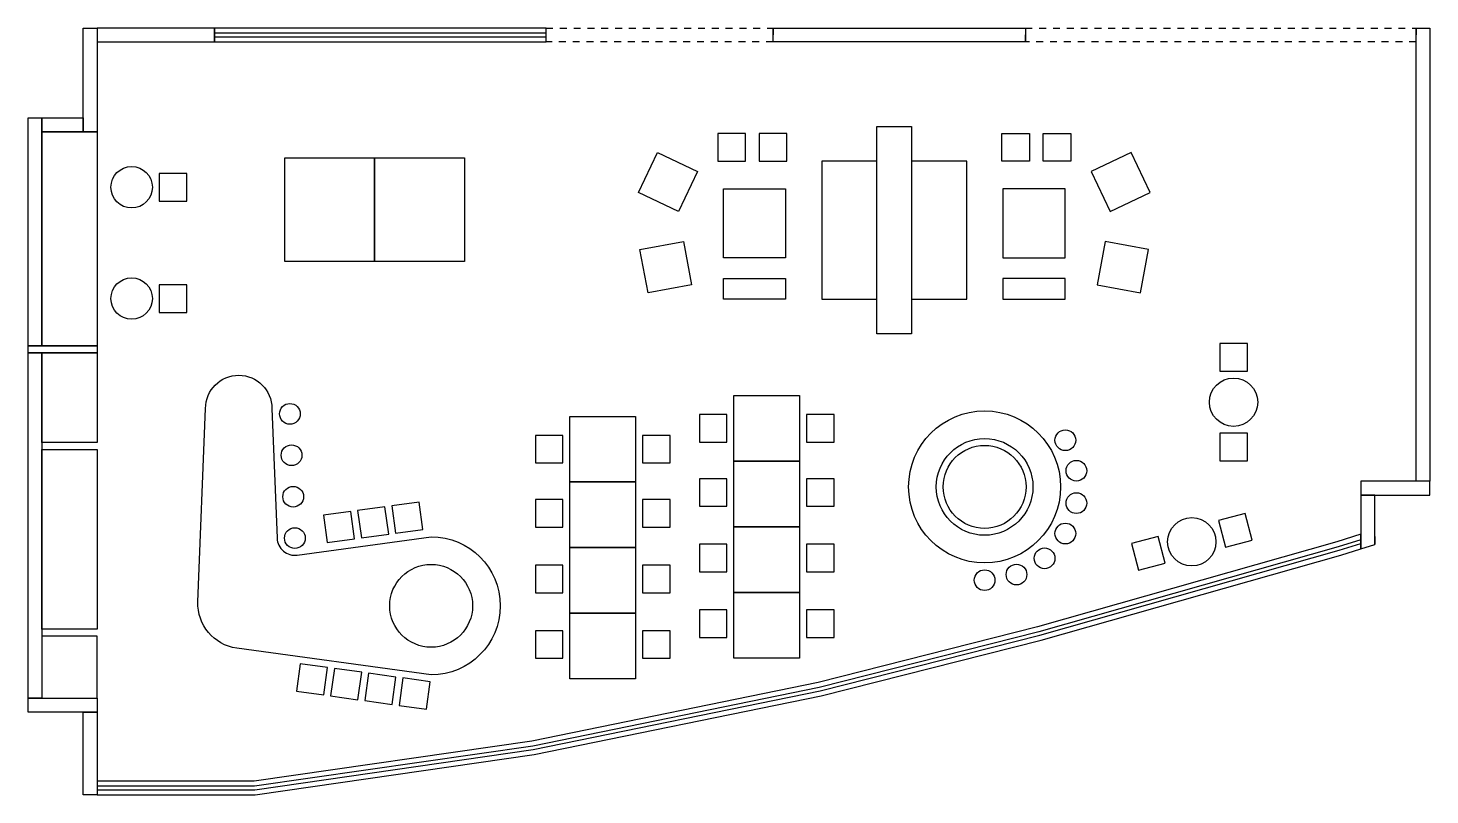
# Model space of a CAD drawing. Header units: metres. Extents: x -62 to -41.7, y -0.5 to 10.6.
import ezdxf

# ---------------------------------------------------------------- set-up
doc = ezdxf.new("R2010")
doc.units = ezdxf.units.M
doc.linetypes.add('Dashed', pattern=[0.01, 0.005, -0.005])
for name, color, linetype, true_color in [('墙体', 1, 'Continuous', 0xff0000), ('桌子', 100, 'Continuous', 0x00ff32), ('椅子', 160, 'Continuous', 0x004cff), ('玻璃', 4, 'Continuous', 0x00ffe7)]:
    doc.layers.add(name, color=color, linetype=linetype, true_color=true_color)
doc.layers.add('虚线', color=7, linetype='Dashed')

msp = doc.modelspace()

# ---------------------------------------------------------------- linework, layer by layer
at = {"layer": '墙体'}
for points in [[(-60.972, 10.584), (-60.972, 9.084), (-61.172, 9.084), (-61.172, 10.584)], [(-59.272, 10.384), (-59.272, 10.584), (-60.972, 10.584), (-60.972, 10.384)], [(-59.272, 10.384), (-54.472, 10.384), (-54.472, 10.584), (-59.272, 10.584)], [(-47.532, 10.384), (-51.186, 10.384), (-51.186, 10.584), (-47.532, 10.584)], [(-41.875, 10.584), (-41.675, 10.584), (-41.675, 4.025), (-41.875, 4.025)], [(-61.772, 9.284), (-61.772, 5.984), (-61.972, 5.984), (-61.972, 9.284)], [(-61.172, 9.084), (-61.772, 9.084), (-61.772, 9.284), (-61.172, 9.284)], [(-61.972, 5.984), (-60.972, 5.984), (-60.972, 5.884), (-61.972, 5.884)], [(-61.972, 5.884), (-61.772, 5.884), (-61.772, 0.884), (-61.972, 0.884)], [(-41.675, 4.025), (-42.675, 4.025), (-42.675, 3.825), (-41.675, 3.825)], [(-42.675, 3.825), (-42.675, 3.048), (-42.475, 3.111), (-42.475, 3.825)], [(-42.675, 3.048), (-42.675, 3.257), (-43.024, 3.147), (-47.357, 1.919), (-50.534, 1.113), (-54.679, 0.265), (-58.697, -0.316), (-60.972, -0.316), (-60.972, -0.516), (-58.682, -0.516), (-54.645, 0.068), (-50.49, 0.918), (-47.305, 1.726), (-42.966, 2.955)], [(-61.972, 0.884), (-60.972, 0.884), (-60.972, 0.684), (-61.972, 0.684)], [(-60.972, 0.684), (-60.972, -0.516), (-61.172, -0.516), (-61.172, 0.684)]]:
    msp.add_lwpolyline(points, close=True, dxfattribs=at)
msp.add_lwpolyline([(-42.475, 3.225), (-42.475, 3.111)], dxfattribs=at)
for centre in [(-48.123, 3.943), (-56.136, 2.222)]:
    msp.add_circle(centre, 0.6, dxfattribs=at)
at = {"layer": '桌子'}
for p, q in [((-59.513, 2.281), (-59.401, 5.078)), ((-58.441, 5.078), (-58.366, 3.201)), ((-58.074, 2.956), (-56.136, 3.222)), ((-56.136, 1.222), (-58.95, 1.608))]:
    msp.add_line(p, q, dxfattribs=at)
for points in [[(-49.681, 9.158), (-49.181, 9.158), (-49.181, 6.158), (-49.681, 6.158)], [(-58.255, 8.705), (-56.955, 8.705), (-56.955, 7.205), (-58.255, 7.205)], [(-56.955, 8.705), (-55.655, 8.705), (-55.655, 7.205), (-56.955, 7.205)], [(-51.905, 8.256), (-51.005, 8.256), (-51.005, 7.256), (-51.905, 7.256)], [(-46.957, 8.256), (-47.857, 8.256), (-47.857, 7.256), (-46.957, 7.256)], [(-51.905, 6.958), (-51.005, 6.958), (-51.005, 6.658), (-51.905, 6.658)], [(-46.957, 6.958), (-47.857, 6.958), (-47.857, 6.658), (-46.957, 6.658)], [(-61.772, 5.884), (-60.972, 5.884), (-60.972, 4.584), (-61.772, 4.584)], [(-51.753, 5.264), (-50.803, 5.264), (-50.803, 4.314), (-51.753, 4.314)], [(-54.127, 4.964), (-53.177, 4.964), (-53.177, 4.014), (-54.127, 4.014)], [(-60.972, 4.484), (-60.972, 1.884), (-61.772, 1.884), (-61.772, 4.484)], [(-51.753, 4.314), (-50.803, 4.314), (-50.803, 3.364), (-51.753, 3.364)], [(-54.127, 4.014), (-53.177, 4.014), (-53.177, 3.064), (-54.127, 3.064)], [(-51.753, 3.364), (-50.803, 3.364), (-50.803, 2.414), (-51.753, 2.414)], [(-54.127, 3.064), (-53.177, 3.064), (-53.177, 2.114), (-54.127, 2.114)], [(-51.753, 2.414), (-50.803, 2.414), (-50.803, 1.464), (-51.753, 1.464)], [(-54.127, 2.114), (-53.177, 2.114), (-53.177, 1.164), (-54.127, 1.164)], [(-60.972, 0.884), (-60.972, 1.784), (-61.772, 1.784), (-61.772, 0.884)]]:
    msp.add_lwpolyline(points, close=True, dxfattribs=at)
for centre, radius in [((-60.472, 8.28), 0.3), ((-60.472, 6.669), 0.3), ((-44.519, 5.169), 0.35), ((-48.123, 3.943), 1.1), ((-48.123, 3.943), 0.7), ((-45.123, 3.148), 0.35)]:
    msp.add_circle(centre, radius, dxfattribs=at)
at = {"layer": '桌子', "extrusion": (0, 0, -1)}
for centre, radius, start, end in [((58.921, 5.078), 0.48, 0, 180), ((56.136, 2.222), 1, 90, 270), ((58.861, 2.255), 0.652, 277.8176, 2.2906)]:
    msp.add_arc(centre, radius, start, end, dxfattribs=at)
at = {"layer": '桌子'}
msp.add_arc((-58.109, 3.211), 0.258, 182.2906, 277.8176, dxfattribs=at)
at = {"layer": '椅子'}
for points in [[(-60.972, 9.084), (-60.972, 5.984), (-61.772, 5.984), (-61.772, 9.084)], [(-51.987, 8.658), (-51.587, 8.658), (-51.587, 9.058), (-51.987, 9.058)], [(-51.387, 8.658), (-50.987, 8.658), (-50.987, 9.058), (-51.387, 9.058)], [(-47.474, 8.658), (-47.874, 8.658), (-47.874, 9.058), (-47.474, 9.058)], [(-46.874, 8.658), (-47.274, 8.658), (-47.274, 9.058), (-46.874, 9.058)], [(-52.86, 8.782), (-52.282, 8.506), (-52.557, 7.929), (-53.135, 8.204)], [(-46.001, 8.782), (-46.579, 8.506), (-46.304, 7.929), (-45.726, 8.204)], [(-50.481, 6.658), (-49.681, 6.658), (-49.681, 8.658), (-50.481, 8.658)], [(-49.181, 6.658), (-48.381, 6.658), (-48.381, 8.658), (-49.181, 8.658)], [(-60.072, 8.08), (-59.672, 8.08), (-59.672, 8.48), (-60.072, 8.48)], [(-53.113, 7.38), (-52.483, 7.497), (-52.367, 6.867), (-52.996, 6.751)], [(-45.749, 7.38), (-46.378, 7.497), (-46.495, 6.867), (-45.865, 6.751)], [(-60.072, 6.469), (-59.672, 6.469), (-59.672, 6.869), (-60.072, 6.869)], [(-44.719, 5.619), (-44.319, 5.619), (-44.319, 6.019), (-44.719, 6.019)], [(-52.253, 4.589), (-51.853, 4.589), (-51.853, 4.989), (-52.253, 4.989)], [(-50.703, 4.589), (-50.303, 4.589), (-50.303, 4.989), (-50.703, 4.989)], [(-54.627, 4.289), (-54.227, 4.289), (-54.227, 4.689), (-54.627, 4.689)], [(-53.077, 4.289), (-52.677, 4.289), (-52.677, 4.689), (-53.077, 4.689)], [(-44.719, 4.319), (-44.319, 4.319), (-44.319, 4.719), (-44.719, 4.719)], [(-52.253, 3.662), (-51.853, 3.662), (-51.853, 4.062), (-52.253, 4.062)], [(-50.703, 3.662), (-50.303, 3.662), (-50.303, 4.062), (-50.703, 4.062)], [(-57.146, 3.204), (-56.749, 3.259), (-56.804, 3.655), (-57.2, 3.6)], [(-56.65, 3.272), (-56.254, 3.327), (-56.308, 3.723), (-56.705, 3.668)], [(-54.627, 3.362), (-54.227, 3.362), (-54.227, 3.762), (-54.627, 3.762)], [(-53.077, 3.362), (-52.677, 3.362), (-52.677, 3.762), (-53.077, 3.762)], [(-57.641, 3.136), (-57.245, 3.191), (-57.299, 3.587), (-57.695, 3.532)], [(-44.739, 3.456), (-44.637, 3.069), (-44.25, 3.17), (-44.352, 3.557)], [(-52.253, 2.712), (-51.853, 2.712), (-51.853, 3.112), (-52.253, 3.112)], [(-50.703, 2.712), (-50.303, 2.712), (-50.303, 3.112), (-50.703, 3.112)], [(-45.996, 3.125), (-45.894, 2.738), (-45.507, 2.84), (-45.609, 3.227)], [(-54.627, 2.412), (-54.227, 2.412), (-54.227, 2.812), (-54.627, 2.812)], [(-53.077, 2.412), (-52.677, 2.412), (-52.677, 2.812), (-53.077, 2.812)], [(-52.253, 1.762), (-51.853, 1.762), (-51.853, 2.162), (-52.253, 2.162)], [(-50.703, 1.762), (-50.303, 1.762), (-50.303, 2.162), (-50.703, 2.162)], [(-54.627, 1.462), (-54.227, 1.462), (-54.227, 1.862), (-54.627, 1.862)], [(-53.077, 1.462), (-52.677, 1.462), (-52.677, 1.862), (-53.077, 1.862)], [(-58.087, 0.985), (-57.69, 0.931), (-57.636, 1.327), (-58.032, 1.381)], [(-57.591, 0.917), (-57.195, 0.863), (-57.141, 1.259), (-57.537, 1.313)], [(-57.096, 0.849), (-56.7, 0.795), (-56.645, 1.191), (-57.041, 1.245)], [(-56.601, 0.781), (-56.204, 0.727), (-56.15, 1.123), (-56.546, 1.177)]]:
    msp.add_lwpolyline(points, close=True, dxfattribs=at)
for centre in [(-58.181, 5), (-46.954, 4.618), (-58.157, 4.401), (-46.794, 4.177), (-58.133, 3.801), (-46.794, 3.708), (-58.109, 3.202), (-46.954, 3.268), (-47.255, 2.909), (-48.123, 2.593), (-47.661, 2.674)]:
    msp.add_circle(centre, 0.15, dxfattribs=at)
at = {"layer": '玻璃'}
for points in [[(-59.272, 10.459), (-54.472, 10.459), (-54.472, 10.509), (-59.272, 10.509)], [(-42.675, 3.126), (-42.675, 3.179), (-43.002, 3.075), (-47.338, 1.847), (-50.517, 1.039), (-54.666, 0.191), (-58.691, -0.391), (-60.972, -0.391), (-60.972, -0.441), (-58.688, -0.441), (-54.658, 0.142), (-50.506, 0.991), (-47.325, 1.799), (-42.988, 3.027)]]:
    msp.add_lwpolyline(points, close=True, dxfattribs=at)
at = {"layer": '虚线'}
for points in [[(-54.472, 10.584), (-51.186, 10.584), (-51.186, 10.384), (-54.472, 10.384)], [(-47.532, 10.584), (-41.875, 10.584), (-41.875, 10.384), (-47.532, 10.384)]]:
    msp.add_lwpolyline(points, close=True, dxfattribs=at)

doc.saveas('drawing.dxf')
